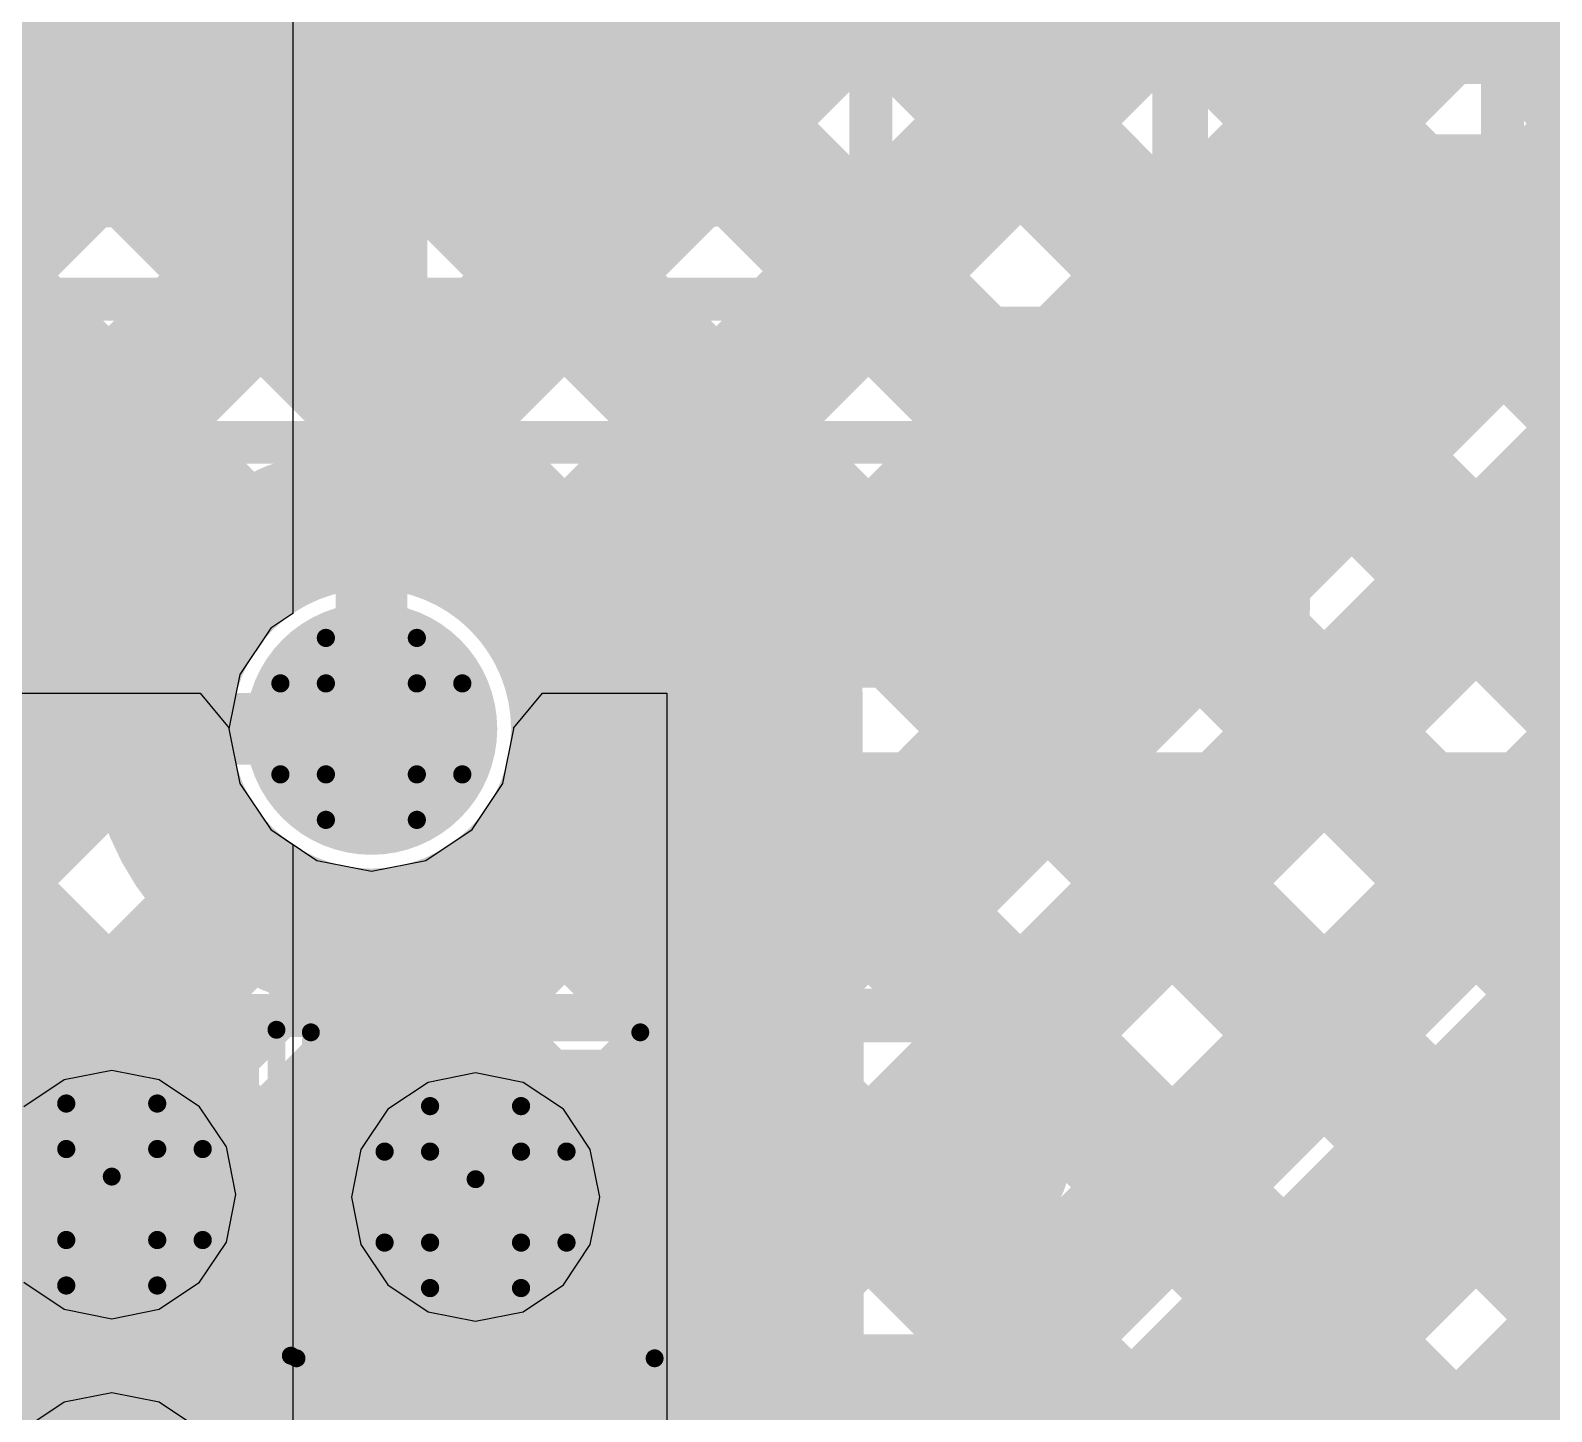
# Model space of a CAD drawing. Header units: millimetres. Extents: x 13 to 259, y -2 to 326.
# Drawn here: x 119.848 to 124.096, y 102.894 to 106.75 of the extents above; entities that cross this region are included whole.
import ezdxf

# ---------------------------------------------------------------- set-up
doc = ezdxf.new("R2010")
doc.units = ezdxf.units.MM
for name, color, linetype in [('BottomLayer', 5, 'Continuous'), ('BottomPaste', 16, 'Continuous'), ('BottomSolder', 6, 'Continuous'), ('ConnectLayer', 7, 'Continuous'), ('DrillDrawing', 1, 'Continuous'), ('Mechanical14', 56, 'Continuous'), ('Mechanical16', 56, 'Continuous'), ('MidLayer1', 16, 'Continuous'), ('MidLayer2', 76, 'Continuous'), ('MidLayer3', 90, 'Continuous'), ('MidLayer4', 156, 'Continuous'), ('MidLayer5', 130, 'Continuous'), ('MidLayer6', 216, 'Continuous'), ('MultiLayer', 9, 'Continuous'), ('TopLayer', 1, 'Continuous'), ('TopSolder', 216, 'Continuous')]:
    doc.layers.add(name, color=color, linetype=linetype)

# ---------------------------------------------------------------- blocks, each defined once
blk = doc.blocks.new('CAPC1005X55N_B_23')
at = {"layer": 'BottomLayer'}
for points in [[(-0.76, -0.31), (-0.14, -0.31), (-0.76, 0.31), (-0.14, 0.31)], [(0.14, -0.31), (0.76, -0.31), (0.14, 0.31), (0.76, 0.31)]]:
    blk.add_solid(points, dxfattribs=at)
at = {"layer": 'BottomPaste'}
for points in [[(-0.76, -0.31), (-0.14, -0.31), (-0.76, 0.31), (-0.14, 0.31)], [(0.14, -0.31), (0.76, -0.31), (0.14, 0.31), (0.76, 0.31)]]:
    blk.add_solid(points, dxfattribs=at)
at = {"layer": 'BottomSolder'}
for points in [[(-0.8616, -0.4116), (-0.0384, -0.4116), (-0.8616, 0.4116), (-0.0384, 0.4116)], [(0.0384, -0.4116), (0.8616, -0.4116), (0.0384, 0.4116), (0.8616, 0.4116)]]:
    blk.add_solid(points, dxfattribs=at)
at = {"layer": 'Mechanical14', "const_width": 0.1}
for points in [[(0.5251, 0.2749), (-0.5249, 0.2749)], [(-0.5249, -0.2751), (-0.5249, 0.2749)], [(0.5251, -0.2751), (0.5251, 0.2749)], [(0.5251, -0.2751), (-0.5249, -0.2751)]]:
    blk.add_lwpolyline(points, dxfattribs=at)
at = {"layer": 'Mechanical14', "const_width": 0.05}
for points in [[(-0.5499, 0.2749, 1), (-0.5, 0.2749, 1)], [(-0.5499, 0.2749, 1), (-0.5, 0.2749, 1)], [(0.5001, 0.2749, 1), (0.55, 0.2749, 1)], [(0.5001, 0.2749, 1), (0.55, 0.2749, 1)], [(-0.5499, -0.2751, 1), (-0.5, -0.2751, 1)], [(-0.5499, -0.2751, 1), (-0.5, -0.2751, 1)], [(0.5001, -0.2751, 1), (0.55, -0.2751, 1)], [(0.5001, -0.2751, 1), (0.55, -0.2751, 1)]]:
    blk.add_lwpolyline(points, format="xyb", close=True, dxfattribs=at)
at = {"layer": 'Mechanical16', "const_width": 0.05}
for points in [[(0, -0.5), (0, 0.5)], [(0.91, 0.46), (-0.91, 0.46)], [(-0.91, -0.46), (-0.91, 0.46)], [(0.91, -0.46), (0.91, 0.46)], [(0.5, 0), (-0.5, 0)], [(0.91, -0.46), (-0.91, -0.46)]]:
    blk.add_lwpolyline(points, dxfattribs=at)
at = {"layer": 'Mechanical16', "const_width": 0.025}
for points in [[(-0.0125, 0.5, 1), (0.0125, 0.5, 1)], [(-0.9225, 0.46, 1), (-0.8975, 0.46, 1)], [(-0.9225, 0.46, 1), (-0.8975, 0.46, 1)], [(0.8975, 0.46, 1), (0.9225, 0.46, 1)], [(0.8975, 0.46, 1), (0.9225, 0.46, 1)], [(-0.5125, 0, 1), (-0.4875, 0, 1)], [(0.4875, 0, 1), (0.5125, 0, 1)], [(-0.9225, -0.46, 1), (-0.8975, -0.46, 1)], [(-0.9225, -0.46, 1), (-0.8975, -0.46, 1)], [(0.8975, -0.46, 1), (0.9225, -0.46, 1)], [(0.8975, -0.46, 1), (0.9225, -0.46, 1)], [(-0.0125, -0.5, 1), (0.0125, -0.5, 1)]]:
    blk.add_lwpolyline(points, format="xyb", close=True, dxfattribs=at)
blk = doc.blocks.new('CAPC1005X55N_B_25')
at = {"layer": 'BottomLayer'}
for points in [[(-0.76, -0.31), (-0.14, -0.31), (-0.76, 0.31), (-0.14, 0.31)], [(0.14, -0.31), (0.76, -0.31), (0.14, 0.31), (0.76, 0.31)]]:
    blk.add_solid(points, dxfattribs=at)
at = {"layer": 'BottomPaste'}
for points in [[(-0.76, -0.31), (-0.14, -0.31), (-0.76, 0.31), (-0.14, 0.31)], [(0.14, -0.31), (0.76, -0.31), (0.14, 0.31), (0.76, 0.31)]]:
    blk.add_solid(points, dxfattribs=at)
at = {"layer": 'BottomSolder'}
for points in [[(-0.8616, -0.4116), (-0.0384, -0.4116), (-0.8616, 0.4116), (-0.0384, 0.4116)], [(0.0384, -0.4116), (0.8616, -0.4116), (0.0384, 0.4116), (0.8616, 0.4116)]]:
    blk.add_solid(points, dxfattribs=at)
at = {"layer": 'Mechanical14', "const_width": 0.1}
for points in [[(0.5251, 0.2749), (-0.5249, 0.2749)], [(-0.5249, -0.2751), (-0.5249, 0.2749)], [(0.5251, -0.2751), (0.5251, 0.2749)], [(0.5251, -0.2751), (-0.5249, -0.2751)]]:
    blk.add_lwpolyline(points, dxfattribs=at)
at = {"layer": 'Mechanical14', "const_width": 0.05}
for points in [[(-0.5499, 0.2749, 1), (-0.5, 0.2749, 1)], [(-0.5499, 0.2749, 1), (-0.5, 0.2749, 1)], [(0.5001, 0.2749, 1), (0.55, 0.2749, 1)], [(0.5001, 0.2749, 1), (0.55, 0.2749, 1)], [(-0.5499, -0.2751, 1), (-0.5, -0.2751, 1)], [(-0.5499, -0.2751, 1), (-0.5, -0.2751, 1)], [(0.5001, -0.2751, 1), (0.55, -0.2751, 1)], [(0.5001, -0.2751, 1), (0.55, -0.2751, 1)]]:
    blk.add_lwpolyline(points, format="xyb", close=True, dxfattribs=at)
at = {"layer": 'Mechanical16', "const_width": 0.05}
for points in [[(0, -0.5), (0, 0.5)], [(0.91, 0.46), (-0.91, 0.46)], [(-0.91, -0.46), (-0.91, 0.46)], [(0.91, -0.46), (0.91, 0.46)], [(0.5, 0), (-0.5, 0)], [(0.91, -0.46), (-0.91, -0.46)]]:
    blk.add_lwpolyline(points, dxfattribs=at)
at = {"layer": 'Mechanical16', "const_width": 0.025}
for points in [[(-0.0125, 0.5, 1), (0.0125, 0.5, 1)], [(-0.9225, 0.46, 1), (-0.8975, 0.46, 1)], [(-0.9225, 0.46, 1), (-0.8975, 0.46, 1)], [(0.8975, 0.46, 1), (0.9225, 0.46, 1)], [(0.8975, 0.46, 1), (0.9225, 0.46, 1)], [(-0.5125, 0, 1), (-0.4875, 0, 1)], [(0.4875, 0, 1), (0.5125, 0, 1)], [(-0.9225, -0.46, 1), (-0.8975, -0.46, 1)], [(-0.9225, -0.46, 1), (-0.8975, -0.46, 1)], [(0.8975, -0.46, 1), (0.9225, -0.46, 1)], [(0.8975, -0.46, 1), (0.9225, -0.46, 1)], [(-0.0125, -0.5, 1), (0.0125, -0.5, 1)]]:
    blk.add_lwpolyline(points, format="xyb", close=True, dxfattribs=at)

msp = doc.modelspace()

# ---------------------------------------------------------------- linework, layer by layer
at = {"layer": 'BottomLayer', "const_width": 0.25}
for points in [[(120.675, 104.8, 1), (120.925, 104.8, 1)], [(119.95, 103.5, 1), (120.2, 103.5, 1)], [(120.966, 103.4928, 1), (121.216, 103.4928, 1)]]:
    msp.add_lwpolyline(points, format="xyb", close=True, dxfattribs=at)
at = {"layer": 'BottomSolder', "const_width": 0.3516}
msp.add_lwpolyline([(120.6242, 104.8, 1), (120.9758, 104.8, 1)], format="xyb", close=True, dxfattribs=at)
at = {"layer": 'ConnectLayer'}
for p, q in [((120.5809, 108.7113), (120.5809, 105.1226)), ((120.5809, 105.1226), (120.5189, 105.0812)), ((120.5189, 105.0812), (120.4327, 104.9522)), ((120.4327, 104.9522), (120.4024, 104.8)), ((118.3766, 104.9), (120.3222, 104.9)), ((120.3222, 104.9), (120.4028, 104.8018)), ((121.1973, 104.8018), (121.2779, 104.9)), ((121.2779, 104.9), (121.625, 104.9)), ((121.625, 104.9), (121.625, 100.375)), ((120.4028, 104.8018), (120.4024, 104.8)), ((120.4024, 104.8), (120.4327, 104.6478)), ((120.4024, 104.8), (120.4327, 104.6478)), ((121.1674, 104.6478), (121.1977, 104.8)), ((121.1977, 104.8), (121.1973, 104.8018)), ((120.4327, 104.6478), (120.5189, 104.5188)), ((120.4327, 104.6478), (120.5189, 104.5188)), ((121.0812, 104.5188), (121.1674, 104.6478)), ((120.5189, 104.5188), (120.5809, 104.4774)), ((120.5189, 104.5188), (120.6479, 104.4326)), ((120.9522, 104.4326), (121.0812, 104.5188)), ((120.5809, 104.4774), (120.5809, 95.3003)), ((120.6479, 104.4326), (120.8, 104.4024)), ((120.8, 104.4024), (120.9522, 104.4326)), ((119.9424, 103.8203), (119.8299, 103.7451)), ((120.075, 103.8467), (119.9424, 103.8203)), ((120.2077, 103.8203), (120.075, 103.8467)), ((120.3202, 103.7451), (120.2077, 103.8203)), ((121.091, 103.8395), (120.9584, 103.8131)), ((121.2237, 103.8131), (121.091, 103.8395)), ((120.9584, 103.8131), (120.8459, 103.7379)), ((121.3362, 103.7379), (121.2237, 103.8131)), ((120.3953, 103.6327), (120.3202, 103.7451)), ((120.8459, 103.7379), (120.7708, 103.6255)), ((121.4113, 103.6255), (121.3362, 103.7379)), ((120.4217, 103.5), (120.3953, 103.6327)), ((120.7708, 103.6255), (120.7444, 103.4928)), ((121.4377, 103.4928), (121.4113, 103.6255)), ((120.3953, 103.3673), (120.4217, 103.5)), ((120.7444, 103.4928), (120.7708, 103.3601)), ((121.4113, 103.3601), (121.4377, 103.4928)), ((120.3202, 103.2549), (120.3953, 103.3673)), ((120.7708, 103.3601), (120.8459, 103.2477)), ((121.3362, 103.2477), (121.4113, 103.3601)), ((119.8299, 103.2549), (119.9424, 103.1797)), ((120.2077, 103.1797), (120.3202, 103.2549)), ((120.8459, 103.2477), (120.9584, 103.1725)), ((121.2237, 103.1725), (121.3362, 103.2477)), ((119.9424, 103.1797), (120.075, 103.1533)), ((120.075, 103.1533), (120.2077, 103.1797)), ((120.9584, 103.1725), (121.091, 103.1461)), ((121.091, 103.1461), (121.2237, 103.1725)), ((120.075, 102.9467), (119.9424, 102.9203)), ((120.2077, 102.9203), (120.075, 102.9467)), ((119.9424, 102.9203), (119.8299, 102.8451)), ((120.3202, 102.8451), (120.2077, 102.9203))]:
    msp.add_line(p, q, dxfattribs=at)
at = {"layer": 'ConnectLayer', "const_width": 0.4}
for points in [[(117.8779, 105.1499), (131.7783, 119.0504)], [(117.8779, 105.1499), (131.6236, 118.8957)], [(120.9938, 103.1747), (133.0535, 115.2344)], [(120.9938, 103.1747), (133.0535, 115.2344)], [(120.1551, 103.1846), (132.037, 115.0665)], [(120.1551, 103.1846), (132.037, 115.0665)], [(113.7423, 113.6628), (136.8298, 90.5753)], [(113.8263, 113.5788), (136.8298, 90.5753)], [(118.6779, 105.95), (125.47, 112.7422)], [(121.2738, 105.1517), (127.719, 111.597)], [(121.2738, 105.1517), (127.719, 111.597)], [(120.6419, 105.3684), (126.8242, 111.5507)], [(120.6419, 105.3684), (126.8242, 111.5507)], [(117.8977, 104.3213), (125.0351, 111.4587)], [(117.8977, 104.3213), (125.0351, 111.4587)], [(118.8231, 105.2467), (125.0351, 111.4587)], [(120.5356, 99.3225), (132.5152, 111.302)], [(120.5356, 99.3225), (132.5152, 111.302)], [(119.0399, 104.6149), (125.352, 110.927)], [(119.0399, 104.6149), (125.352, 110.927)], [(119.6716, 105.2467), (125.352, 110.927)], [(120.6419, 105.3684), (125.47, 110.1966)], [(119.5756, 109.5265), (131.9867, 97.1154)], [(115.3643, 109.4952), (120.2376, 104.622)], [(115.3643, 109.4952), (120.2376, 104.622)], [(119.6109, 109.4913), (131.9867, 97.1154)], [(121.328, 109.4712), (125.0355, 105.7637)], [(121.328, 109.4712), (125.0355, 105.7637)], [(121.328, 109.4712), (125.0355, 105.7637)], [(119.7708, 109.3314), (125.47, 103.6321)], [(121.3687, 105.2467), (125.47, 109.3481)], [(114.7658, 109.2452), (120.8708, 103.1402)], [(114.7658, 109.2452), (120.8708, 103.1402)], [(120.6926, 109.258), (131.7522, 98.1985)], [(120.6926, 109.258), (131.7522, 98.1985)], [(120.6926, 109.258), (125.47, 104.4806)], [(119.1489, 109.1047), (131.6365, 96.6171)], [(119.1489, 109.1047), (131.6365, 96.6171)], [(119.3449, 108.9087), (125.47, 102.7836)], [(118.5467, 108.8584), (125.47, 101.935)], [(121.5842, 102.9166), (127.4624, 108.7948)], [(121.5842, 102.9166), (127.4624, 108.7948)], [(121.9549, 104.9844), (125.47, 108.4995)], [(121.975, 104.156), (125.47, 107.651)], [(119.4472, 107.1093), (130.0871, 96.4695)], [(119.4472, 107.1093), (130.0871, 96.4695)], [(119.4472, 107.1093), (121.3099, 105.2467)], [(118.7299, 106.9781), (120.4404, 105.2677)], [(118.7299, 106.9781), (120.4404, 105.2677)], [(118.7299, 106.9781), (120.4404, 105.2677)], [(121.975, 103.3075), (125.47, 106.8025)], [(115.8528, 106.45), (121.725, 106.45)], [(121.7344, 106.4), (121.7896, 106.4553)], [(115.8028, 106.4), (121.7344, 106.4)], [(122.2341, 104.415), (124.0791, 106.26)], [(122.3883, 104.415), (124.2333, 106.26)], [(122.7685, 105.3066), (123.7219, 106.26)], [(123.7219, 106.26), (124.2333, 106.26)], [(123.7063, 106.2444), (123.962, 105.9887)], [(123.282, 105.8201), (123.5377, 105.5644)], [(119.9581, 100.442), (124.9875, 105.4714)], [(119.9581, 100.442), (124.9875, 105.4714)], [(121.975, 102.4589), (124.9875, 105.4714)], [(122.8578, 105.3958), (123.1134, 105.1402)], [(118.6753, 105.2467), (120.3222, 105.2467)], [(121.2779, 105.2467), (121.625, 105.2467)], [(121.625, 105.2467), (121.7577, 105.2203)], [(121.2338, 105.2), (122.3645, 105.2)], [(121.3566, 105.2), (122.1416, 104.415)], [(121.3706, 104.4), (122.1706, 105.2)], [(121.7577, 105.2203), (121.8702, 105.1451)], [(122.2051, 105.2), (122.6892, 104.7159)], [(121.8702, 105.1451), (121.9453, 105.0327)], [(121.9453, 105.0327), (121.9717, 104.9)], [(120.3131, 99.9484), (125.346, 104.9813)], [(120.3131, 99.9484), (125.346, 104.9813)], [(121.975, 101.6104), (125.3459, 104.9813)], [(119.5725, 104.299), (120.2316, 104.9581)], [(119.5725, 104.299), (120.2316, 104.9581)], [(121.9717, 104.7034), (121.9717, 104.9)], [(121.975, 100.725), (121.975, 104.7)], [(121.975, 104.5815), (125.47, 101.0865)], [(121.2677, 104.4403), (124.7997, 100.9084)], [(121.2677, 104.4403), (124.7997, 100.9084)], [(122.8935, 102.7566), (124.5719, 104.435)], [(121.2338, 104.4), (121.6895, 104.4)], [(121.8001, 104.415), (122.3883, 104.415)], [(119.2597, 103.1376), (120.4483, 104.3263)], [(119.2597, 103.1376), (120.4483, 104.3263)], [(120.622, 104.2375), (124.7041, 100.1554)], [(120.622, 104.2375), (124.7041, 100.1554)], [(121.975, 100.7619), (125.47, 104.2569)], [(121.975, 100.7619), (125.47, 104.2569)], [(124.1953, 104.0583), (124.2959, 103.9577)], [(122.9281, 102.59), (124.3566, 104.0185)], [(119.6315, 103.9249), (119.8387, 103.7177)], [(119.572, 103.45), (119.8392, 103.7172)], [(121.975, 103.733), (124.7997, 100.9084)], [(119.5086, 103.6538), (119.9801, 103.1823)], [(119.5086, 103.6538), (119.9801, 103.1823)], [(119.5086, 103.6538), (119.7125, 103.45)], [(123.771, 103.6341), (123.8716, 103.5335)], [(120.122, 103.6), (121.6895, 103.6)], [(120.411, 103.6), (120.561, 103.45)], [(120.4206, 103.45), (120.5706, 103.6)], [(121.2595, 103.6), (121.4095, 103.45)], [(121.2691, 103.45), (121.4191, 103.6)], [(121.8001, 103.585), (122.5482, 103.585)], [(122.1176, 103.45), (122.2526, 103.585)], [(122.123, 103.585), (122.258, 103.45)], [(122.4131, 103.45), (122.5482, 103.585)], [(119.1822, 103.45), (122.4131, 103.45)], [(123.3935, 101.8816), (124.8219, 103.31)], [(123.3468, 103.2098), (123.4474, 103.1092)], [(121.975, 102.8845), (124.7041, 100.1554)], [(122.9225, 102.7856), (123.0231, 102.685)]]:
    msp.add_lwpolyline(points, dxfattribs=at)
at = {"layer": 'ConnectLayer'}
for points, const_width in [([(121.625, 106.45, 1), (121.825, 106.45, 1)], 0.2), ([(121.6896, 106.4553, 1), (121.8896, 106.4553, 1)], 0.2), ([(121.6344, 106.4, 1), (121.8344, 106.4, 1)], 0.2), ([(121.6344, 106.4, 1), (121.8344, 106.4, 1)], 0.2), ([(123.6219, 106.26, 1), (123.8219, 106.26, 1)], 0.2), ([(123.6219, 106.26, 1), (123.8219, 106.26, 1)], 0.2), ([(123.9791, 106.26, 1), (124.1791, 106.26, 1)], 0.2), ([(124.1333, 106.26, 1), (124.3333, 106.26, 1)], 0.2), ([(124.1333, 106.26, 1), (124.3333, 106.26, 1)], 0.2), ([(123.6063, 106.2444, 1), (123.8063, 106.2444, 1)], 0.2), ([(123.862, 105.9887, 1), (124.062, 105.9887, 1)], 0.2), ([(123.182, 105.8201, 1), (123.382, 105.8201, 1)], 0.2), ([(123.4377, 105.5644, 1), (123.6377, 105.5644, 1)], 0.2), ([(121.39, 104.8, 1), (120.21, 104.8, 1)], 0.4), ([(121.39, 104.8, 1), (120.21, 104.8, 1)], 0.4), ([(120.5419, 105.3684, 1), (120.7419, 105.3684, 1)], 0.2), ([(120.5419, 105.3684, 1), (120.7419, 105.3684, 1)], 0.2), ([(120.5419, 105.3684, 1), (120.7419, 105.3684, 1)], 0.2), ([(122.7578, 105.3958, 1), (122.9578, 105.3958, 1)], 0.2), ([(122.6685, 105.3066, 1), (122.8685, 105.3066, 1)], 0.2), ([(122.6685, 105.3066, 1), (122.8685, 105.3066, 1)], 0.2), ([(119.5716, 105.2467, 1), (119.7716, 105.2467, 1)], 0.2), ([(120.2222, 105.2467, 1), (120.4222, 105.2467, 1)], 0.2), ([(120.3404, 105.2677, 1), (120.5404, 105.2677, 1)], 0.2), ([(120.3404, 105.2677, 1), (120.5404, 105.2677, 1)], 0.2), ([(120.3404, 105.2677, 1), (120.5404, 105.2677, 1)], 0.2), ([(121.1779, 105.2467, 1), (121.3779, 105.2467, 1)], 0.2), ([(121.2099, 105.2467, 1), (121.4099, 105.2467, 1)], 0.2), ([(121.2687, 105.2467, 1), (121.4687, 105.2467, 1)], 0.2), ([(121.525, 105.2467, 1), (121.725, 105.2467, 1)], 0.2), ([(121.525, 105.2467, 1), (121.725, 105.2467, 1)], 0.2), ([(120.2984, 105.2322, 1), (120.4984, 105.2322, 1)], 0.2), ([(121.1017, 105.2322, 1), (121.3017, 105.2322, 1)], 0.2), ([(121.1338, 105.2, 1), (121.3338, 105.2, 1)], 0.2), ([(121.1338, 105.2, 1), (121.3338, 105.2, 1)], 0.2), ([(121.2566, 105.2, 1), (121.4566, 105.2, 1)], 0.2), ([(121.6577, 105.2203, 1), (121.8577, 105.2203, 1)], 0.2), ([(121.6577, 105.2203, 1), (121.8577, 105.2203, 1)], 0.2), ([(122.0706, 105.2, 1), (122.2706, 105.2, 1)], 0.2), ([(122.1051, 105.2, 1), (122.3051, 105.2, 1)], 0.2), ([(122.2645, 105.2, 1), (122.4645, 105.2, 1)], 0.2), ([(122.2645, 105.2, 1), (122.4645, 105.2, 1)], 0.2), ([(121.1738, 105.1517, 1), (121.3738, 105.1517, 1)], 0.2), ([(121.1738, 105.1517, 1), (121.3738, 105.1517, 1)], 0.2), ([(121.7702, 105.1451, 1), (121.9702, 105.1451, 1)], 0.2), ([(121.7702, 105.1451, 1), (121.9702, 105.1451, 1)], 0.2), ([(123.0134, 105.1402, 1), (123.2134, 105.1402, 1)], 0.2), ([(121.8453, 105.0327, 1), (122.0453, 105.0327, 1)], 0.2), ([(121.8453, 105.0327, 1), (122.0453, 105.0327, 1)], 0.2), ([(121.8549, 104.9844, 1), (122.0549, 104.9844, 1)], 0.2), ([(120.1316, 104.9581, 1), (120.3316, 104.9581, 1)], 0.2), ([(120.1316, 104.9581, 1), (120.3316, 104.9581, 1)], 0.2), ([(121.8717, 104.9, 1), (122.0717, 104.9, 1)], 0.2), ([(121.8717, 104.9, 1), (122.0717, 104.9, 1)], 0.2), ([(120.11, 104.8, 1), (120.31, 104.8, 1)], 0.2), ([(120.11, 104.8, 1), (120.31, 104.8, 1)], 0.2), ([(121.29, 104.8, 1), (121.49, 104.8, 1)], 0.2), ([(121.29, 104.8, 1), (121.49, 104.8, 1)], 0.2), ([(121.29, 104.8, 1), (121.49, 104.8, 1)], 0.2), ([(121.29, 104.8, 1), (121.49, 104.8, 1)], 0.2), ([(121.8717, 104.7034, 1), (122.0717, 104.7034, 1)], 0.2), ([(121.875, 104.7, 1), (122.075, 104.7, 1)], 0.2), ([(122.5892, 104.7159, 1), (122.7892, 104.7159, 1)], 0.2), ([(120.1376, 104.622, 1), (120.3376, 104.622, 1)], 0.2), ([(120.1376, 104.622, 1), (120.3376, 104.622, 1)], 0.2), ([(121.875, 104.5815, 1), (122.075, 104.5815, 1)], 0.2), ([(121.1677, 104.4403, 1), (121.3677, 104.4403, 1)], 0.2), ([(121.1677, 104.4403, 1), (121.3677, 104.4403, 1)], 0.2), ([(121.1338, 104.4, 1), (121.3338, 104.4, 1)], 0.2), ([(121.1338, 104.4, 1), (121.3338, 104.4, 1)], 0.2), ([(121.2706, 104.4, 1), (121.4706, 104.4, 1)], 0.2), ([(121.5895, 104.4, 1), (121.7895, 104.4, 1)], 0.2), ([(121.5895, 104.4, 1), (121.7895, 104.4, 1)], 0.2), ([(121.7001, 104.415, 1), (121.9001, 104.415, 1)], 0.2), ([(121.7001, 104.415, 1), (121.9001, 104.415, 1)], 0.2), ([(122.0416, 104.415, 1), (122.2416, 104.415, 1)], 0.2), ([(122.1341, 104.415, 1), (122.3341, 104.415, 1)], 0.2), ([(122.2883, 104.415, 1), (122.4883, 104.415, 1)], 0.2), ([(122.2883, 104.415, 1), (122.4883, 104.415, 1)], 0.2), ([(120.3483, 104.3263, 1), (120.5483, 104.3263, 1)], 0.2), ([(120.3483, 104.3263, 1), (120.5483, 104.3263, 1)], 0.2), ([(120.522, 104.2375, 1), (120.722, 104.2375, 1)], 0.2), ([(120.522, 104.2375, 1), (120.722, 104.2375, 1)], 0.2), ([(121.875, 104.156, 1), (122.075, 104.156, 1)], 0.2), ([(124.0953, 104.0583, 1), (124.2953, 104.0583, 1)], 0.2), ([(119.7387, 103.7177, 1), (119.9387, 103.7177, 1)], 0.2), ([(119.7387, 103.7177, 1), (119.9387, 103.7177, 1)], 0.2), ([(119.7392, 103.7172, 1), (119.9392, 103.7172, 1)], 0.2), ([(119.7392, 103.7172, 1), (119.9392, 103.7172, 1)], 0.2), ([(121.875, 103.733, 1), (122.075, 103.733, 1)], 0.2), ([(123.671, 103.6341, 1), (123.871, 103.6341, 1)], 0.2), ([(120.022, 103.6, 1), (120.222, 103.6, 1)], 0.2), ([(120.022, 103.6, 1), (120.222, 103.6, 1)], 0.2), ([(120.022, 103.6, 1), (120.222, 103.6, 1)], 0.2), ([(120.311, 103.6, 1), (120.511, 103.6, 1)], 0.2), ([(120.4706, 103.6, 1), (120.6706, 103.6, 1)], 0.2), ([(121.1595, 103.6, 1), (121.3595, 103.6, 1)], 0.2), ([(121.3191, 103.6, 1), (121.5191, 103.6, 1)], 0.2), ([(121.5895, 103.6, 1), (121.7895, 103.6, 1)], 0.2), ([(121.5895, 103.6, 1), (121.7895, 103.6, 1)], 0.2), ([(121.7001, 103.585, 1), (121.9001, 103.585, 1)], 0.2), ([(121.7001, 103.585, 1), (121.9001, 103.585, 1)], 0.2), ([(122.023, 103.585, 1), (122.223, 103.585, 1)], 0.2), ([(122.1526, 103.585, 1), (122.3526, 103.585, 1)], 0.2), ([(122.4482, 103.585, 1), (122.6482, 103.585, 1)], 0.2), ([(122.4482, 103.585, 1), (122.6482, 103.585, 1)], 0.2), ([(123.7716, 103.5335, 1), (123.9716, 103.5335, 1)], 0.2), ([(119.6125, 103.45, 1), (119.8125, 103.45, 1)], 0.2), ([(120.3206, 103.45, 1), (120.5206, 103.45, 1)], 0.2), ([(120.461, 103.45, 1), (120.661, 103.45, 1)], 0.2), ([(121.1691, 103.45, 1), (121.3691, 103.45, 1)], 0.2), ([(121.3095, 103.45, 1), (121.5095, 103.45, 1)], 0.2), ([(122.0176, 103.45, 1), (122.2176, 103.45, 1)], 0.2), ([(122.158, 103.45, 1), (122.358, 103.45, 1)], 0.2), ([(122.3131, 103.45, 1), (122.5131, 103.45, 1)], 0.2), ([(122.3131, 103.45, 1), (122.5131, 103.45, 1)], 0.2), ([(121.875, 103.3075, 1), (122.075, 103.3075, 1)], 0.2), ([(123.2468, 103.2098, 1), (123.4468, 103.2098, 1)], 0.2), ([(119.8801, 103.1823, 1), (120.0801, 103.1823, 1)], 0.2), ([(119.8801, 103.1823, 1), (120.0801, 103.1823, 1)], 0.2), ([(120.0551, 103.1846, 1), (120.2551, 103.1846, 1)], 0.2), ([(120.0551, 103.1846, 1), (120.2551, 103.1846, 1)], 0.2), ([(120.8938, 103.1747, 1), (121.0938, 103.1747, 1)], 0.2), ([(120.8938, 103.1747, 1), (121.0938, 103.1747, 1)], 0.2), ([(120.7708, 103.1402, 1), (120.9708, 103.1402, 1)], 0.2), ([(120.7708, 103.1402, 1), (120.9708, 103.1402, 1)], 0.2), ([(123.3474, 103.1092, 1), (123.5474, 103.1092, 1)], 0.2), ([(121.4842, 102.9166, 1), (121.6842, 102.9166, 1)], 0.2), ([(121.4842, 102.9166, 1), (121.6842, 102.9166, 1)], 0.2), ([(120.4852, 102.8964, 1), (120.6852, 102.8964, 1)], 0.2), ([(120.4852, 102.8964, 1), (120.6852, 102.8964, 1)], 0.2), ([(120.4852, 102.8964, 1), (120.6852, 102.8964, 1)], 0.2), ([(120.4852, 102.8964, 1), (120.6852, 102.8964, 1)], 0.2), ([(121.875, 102.8845, 1), (122.075, 102.8845, 1)], 0.2), ([(122.8225, 102.7856, 1), (123.0225, 102.7856, 1)], 0.2), ([(122.7935, 102.7566, 1), (122.9935, 102.7566, 1)], 0.2), ([(122.7935, 102.7566, 1), (122.9935, 102.7566, 1)], 0.2)]:
    msp.add_lwpolyline(points, format="xyb", close=True, dxfattribs=dict(at, const_width=const_width))
at = {"layer": 'ConnectLayer', "const_width": 0.4}
for points in [[(120.3984, 105.2322, -0.392932), (121.2017, 105.2322)], [(122.7685, 105.3066, -0.27006), (122.3645, 105.2)], [(121.2338, 105.2, -0.188432), (121.39, 104.8)], [(121.39, 104.8, -0.188432), (121.2338, 104.4)], [(121.6895, 104.4, -0.06752), (121.8001, 104.415)], [(120.122, 103.6, -0.199374), (119.8387, 103.7177)], [(120.122, 103.6, -0.198912), (119.8392, 103.7172)], [(121.8001, 103.585, -0.06752), (121.6895, 103.6)], [(119.562, 102.8913, -0.578832), (120.5852, 102.8964)], [(119.562, 102.8913, -0.578832), (120.5852, 102.8964)], [(120.5852, 102.8964, -0.760607), (121.681, 102.5928)], [(120.5852, 102.8964, -0.760607), (121.681, 102.5928)], [(122.8935, 102.7566, -0.270072), (122.4895, 102.65)]]:
    msp.add_lwpolyline(points, format="xyb", dxfattribs=at)
at = {"layer": 'DrillDrawing', "const_width": 0.0508}
for points in [[(120.673, 104.927), (120.673, 105.054)], [(120.673, 105.054), (120.927, 105.054)], [(120.927, 104.927), (120.927, 105.054)], [(120.546, 104.673), (120.546, 104.927)], [(120.546, 104.927), (120.673, 104.927)], [(120.927, 104.927), (121.054, 104.927)], [(121.054, 104.673), (121.054, 104.927)], [(120.546, 104.673), (120.673, 104.673)], [(120.673, 104.546), (120.673, 104.673)], [(120.927, 104.673), (121.054, 104.673)], [(120.927, 104.546), (120.927, 104.673)], [(120.673, 104.546), (120.927, 104.546)], [(119.948, 103.627), (119.948, 103.754)], [(119.948, 103.754), (120.202, 103.754)], [(120.202, 103.627), (120.202, 103.754)], [(120.964, 103.6198), (120.964, 103.7468)], [(120.964, 103.7468), (121.218, 103.7468)], [(121.218, 103.6198), (121.218, 103.7468)], [(119.821, 103.627), (119.948, 103.627)], [(120.202, 103.627), (120.329, 103.627)], [(120.329, 103.373), (120.329, 103.627)], [(120.837, 103.3658), (120.837, 103.6198)], [(120.837, 103.6198), (120.964, 103.6198)], [(121.218, 103.6198), (121.345, 103.6198)], [(121.345, 103.3658), (121.345, 103.6198)], [(119.821, 103.373), (119.948, 103.373)], [(119.948, 103.246), (119.948, 103.373)], [(120.202, 103.373), (120.329, 103.373)], [(120.202, 103.246), (120.202, 103.373)], [(120.837, 103.3658), (120.964, 103.3658)], [(120.964, 103.2388), (120.964, 103.3658)], [(121.218, 103.3658), (121.345, 103.3658)], [(121.218, 103.2388), (121.218, 103.3658)], [(119.948, 103.246), (120.202, 103.246)], [(120.964, 103.2388), (121.218, 103.2388)]]:
    msp.add_lwpolyline(points, dxfattribs=at)
at = {"layer": 'DrillDrawing', "const_width": 0.0254}
for points in [[(120.6603, 105.054, 1), (120.6857, 105.054, 1)], [(120.6603, 105.054, 1), (120.6857, 105.054, 1)], [(120.9143, 105.054, 1), (120.9397, 105.054, 1)], [(120.9143, 105.054, 1), (120.9397, 105.054, 1)], [(120.5333, 104.927, 1), (120.5587, 104.927, 1)], [(120.5333, 104.927, 1), (120.5587, 104.927, 1)], [(120.6603, 104.927, 1), (120.6857, 104.927, 1)], [(120.6603, 104.927, 1), (120.6857, 104.927, 1)], [(120.9143, 104.927, 1), (120.9397, 104.927, 1)], [(120.9143, 104.927, 1), (120.9397, 104.927, 1)], [(121.0413, 104.927, 1), (121.0667, 104.927, 1)], [(121.0413, 104.927, 1), (121.0667, 104.927, 1)], [(120.5333, 104.673, 1), (120.5587, 104.673, 1)], [(120.5333, 104.673, 1), (120.5587, 104.673, 1)], [(120.6603, 104.673, 1), (120.6857, 104.673, 1)], [(120.6603, 104.673, 1), (120.6857, 104.673, 1)], [(120.9143, 104.673, 1), (120.9397, 104.673, 1)], [(120.9143, 104.673, 1), (120.9397, 104.673, 1)], [(121.0413, 104.673, 1), (121.0667, 104.673, 1)], [(121.0413, 104.673, 1), (121.0667, 104.673, 1)], [(120.6603, 104.546, 1), (120.6857, 104.546, 1)], [(120.6603, 104.546, 1), (120.6857, 104.546, 1)], [(120.9143, 104.546, 1), (120.9397, 104.546, 1)], [(120.9143, 104.546, 1), (120.9397, 104.546, 1)], [(119.9353, 103.754, 1), (119.9607, 103.754, 1)], [(119.9353, 103.754, 1), (119.9607, 103.754, 1)], [(120.1893, 103.754, 1), (120.2147, 103.754, 1)], [(120.1893, 103.754, 1), (120.2147, 103.754, 1)], [(120.9513, 103.7468, 1), (120.9767, 103.7468, 1)], [(120.9513, 103.7468, 1), (120.9767, 103.7468, 1)], [(121.2053, 103.7468, 1), (121.2307, 103.7468, 1)], [(121.2053, 103.7468, 1), (121.2307, 103.7468, 1)], [(119.9353, 103.627, 1), (119.9607, 103.627, 1)], [(119.9353, 103.627, 1), (119.9607, 103.627, 1)], [(120.1893, 103.627, 1), (120.2147, 103.627, 1)], [(120.1893, 103.627, 1), (120.2147, 103.627, 1)], [(120.3163, 103.627, 1), (120.3417, 103.627, 1)], [(120.3163, 103.627, 1), (120.3417, 103.627, 1)], [(120.8243, 103.6198, 1), (120.8497, 103.6198, 1)], [(120.8243, 103.6198, 1), (120.8497, 103.6198, 1)], [(120.9513, 103.6198, 1), (120.9767, 103.6198, 1)], [(120.9513, 103.6198, 1), (120.9767, 103.6198, 1)], [(121.2053, 103.6198, 1), (121.2307, 103.6198, 1)], [(121.2053, 103.6198, 1), (121.2307, 103.6198, 1)], [(121.3323, 103.6198, 1), (121.3577, 103.6198, 1)], [(121.3323, 103.6198, 1), (121.3577, 103.6198, 1)], [(119.9353, 103.373, 1), (119.9607, 103.373, 1)], [(119.9353, 103.373, 1), (119.9607, 103.373, 1)], [(120.1893, 103.373, 1), (120.2147, 103.373, 1)], [(120.1893, 103.373, 1), (120.2147, 103.373, 1)], [(120.3163, 103.373, 1), (120.3417, 103.373, 1)], [(120.3163, 103.373, 1), (120.3417, 103.373, 1)], [(120.8243, 103.3658, 1), (120.8497, 103.3658, 1)], [(120.8243, 103.3658, 1), (120.8497, 103.3658, 1)], [(120.9513, 103.3658, 1), (120.9767, 103.3658, 1)], [(120.9513, 103.3658, 1), (120.9767, 103.3658, 1)], [(121.2053, 103.3658, 1), (121.2307, 103.3658, 1)], [(121.2053, 103.3658, 1), (121.2307, 103.3658, 1)], [(121.3323, 103.3658, 1), (121.3577, 103.3658, 1)], [(121.3323, 103.3658, 1), (121.3577, 103.3658, 1)], [(119.9353, 103.246, 1), (119.9607, 103.246, 1)], [(119.9353, 103.246, 1), (119.9607, 103.246, 1)], [(120.1893, 103.246, 1), (120.2147, 103.246, 1)], [(120.1893, 103.246, 1), (120.2147, 103.246, 1)], [(120.9513, 103.2388, 1), (120.9767, 103.2388, 1)], [(120.9513, 103.2388, 1), (120.9767, 103.2388, 1)], [(121.2053, 103.2388, 1), (121.2307, 103.2388, 1)], [(121.2053, 103.2388, 1), (121.2307, 103.2388, 1)]]:
    msp.add_lwpolyline(points, format="xyb", close=True, dxfattribs=at)
at = {"layer": 'MidLayer1'}
for points, const_width in [([(120.675, 104.8, 1), (120.925, 104.8, 1)], 0.25), ([(119.975, 103.5, 1), (120.175, 103.5, 1)], 0.2), ([(120.991, 103.4928, 1), (121.191, 103.4928, 1)], 0.2)]:
    msp.add_lwpolyline(points, format="xyb", close=True, dxfattribs=dict(at, const_width=const_width))
at = {"layer": 'MidLayer2'}
for points, const_width in [([(120.8559, 105.9058), (120.8559, 109.825)], 0.2), ([(123.041, 105.295), (123.041, 108.437)], 0.12), ([(123.361, 105.135), (123.361, 108.277)], 0.12), ([(120.8, 105.85), (120.8559, 105.9058)], 0.2), ([(120.8, 104.8), (120.8, 105.85)], 0.2), ([(121.25, 104.6852), (121.8599, 105.295)], 0.12), ([(121.8599, 105.295), (123.041, 105.295)], 0.12), ([(121.57, 104.5526), (121.9924, 104.975)], 0.12), ([(121.9924, 104.975), (123.201, 104.975)], 0.12), ([(121.25, 104.6136), (121.25, 104.6852)], 0.12), ([(120.9864, 104.35), (121.25, 104.6136)], 0.12), ([(121.57, 104.4811), (121.57, 104.5526)], 0.12), ([(121.119, 104.03), (121.57, 104.4811)], 0.12), ([(120.4497, 103.9), (120.8998, 104.35)], 0.12), ([(120.8998, 104.35), (120.9864, 104.35)], 0.12), ([(120.691, 103.6585), (121.0626, 104.03)], 0.12), ([(121.0626, 104.03), (121.119, 104.03)], 0.12), ([(119.75, 103.9), (120.4497, 103.9)], 0.12), ([(120.691, 103.5503), (120.691, 103.6585)], 0.12), ([(120.1407, 103), (120.691, 103.5503)], 0.12), ([(118.9106, 103), (120.1407, 103)], 0.12)]:
    msp.add_lwpolyline(points, dxfattribs=dict(at, const_width=const_width))
for points, const_width in [([(120.8059, 105.9058, 1), (120.9059, 105.9058, 1)], 0.1), ([(120.8059, 105.9058, 1), (120.9059, 105.9058, 1)], 0.1), ([(120.75, 105.85, 1), (120.85, 105.85, 1)], 0.1), ([(120.75, 105.85, 1), (120.85, 105.85, 1)], 0.1), ([(121.8299, 105.295, 1), (121.8899, 105.295, 1)], 0.06), ([(121.8299, 105.295, 1), (121.8899, 105.295, 1)], 0.06), ([(123.011, 105.295, 1), (123.071, 105.295, 1)], 0.06), ([(123.011, 105.295, 1), (123.071, 105.295, 1)], 0.06), ([(123.331, 105.135, 1), (123.391, 105.135, 1)], 0.06), ([(123.331, 105.135, 1), (123.391, 105.135, 1)], 0.06), ([(120.675, 104.8, 1), (120.925, 104.8, 1)], 0.25), ([(121.9624, 104.975, 1), (122.0224, 104.975, 1)], 0.06), ([(121.9624, 104.975, 1), (122.0224, 104.975, 1)], 0.06), ([(123.171, 104.975, 1), (123.231, 104.975, 1)], 0.06), ([(123.171, 104.975, 1), (123.231, 104.975, 1)], 0.06), ([(120.75, 104.8, 1), (120.85, 104.8, 1)], 0.1), ([(121.22, 104.6852, 1), (121.28, 104.6852, 1)], 0.06), ([(121.22, 104.6852, 1), (121.28, 104.6852, 1)], 0.06), ([(121.22, 104.6136, 1), (121.28, 104.6136, 1)], 0.06), ([(121.22, 104.6136, 1), (121.28, 104.6136, 1)], 0.06), ([(121.54, 104.5526, 1), (121.6, 104.5526, 1)], 0.06), ([(121.54, 104.5526, 1), (121.6, 104.5526, 1)], 0.06), ([(121.54, 104.4811, 1), (121.6, 104.4811, 1)], 0.06), ([(121.54, 104.4811, 1), (121.6, 104.4811, 1)], 0.06), ([(120.8698, 104.35, 1), (120.9298, 104.35, 1)], 0.06), ([(120.8698, 104.35, 1), (120.9298, 104.35, 1)], 0.06), ([(120.9564, 104.35, 1), (121.0164, 104.35, 1)], 0.06), ([(120.9564, 104.35, 1), (121.0164, 104.35, 1)], 0.06), ([(121.0326, 104.03, 1), (121.0926, 104.03, 1)], 0.06), ([(121.0326, 104.03, 1), (121.0926, 104.03, 1)], 0.06), ([(121.089, 104.03, 1), (121.149, 104.03, 1)], 0.06), ([(121.089, 104.03, 1), (121.149, 104.03, 1)], 0.06), ([(120.4198, 103.9, 1), (120.4797, 103.9, 1)], 0.06), ([(120.4198, 103.9, 1), (120.4797, 103.9, 1)], 0.06), ([(119.975, 103.5, 1), (120.175, 103.5, 1)], 0.2), ([(120.6611, 103.6585, 1), (120.721, 103.6585, 1)], 0.06), ([(120.6611, 103.6585, 1), (120.721, 103.6585, 1)], 0.06), ([(120.991, 103.4928, 1), (121.191, 103.4928, 1)], 0.2), ([(120.6611, 103.5503, 1), (120.721, 103.5503, 1)], 0.06), ([(120.6611, 103.5503, 1), (120.721, 103.5503, 1)], 0.06), ([(120.1107, 103, 1), (120.1707, 103, 1)], 0.06), ([(120.1107, 103, 1), (120.1707, 103, 1)], 0.06)]:
    msp.add_lwpolyline(points, format="xyb", close=True, dxfattribs=dict(at, const_width=const_width))
at = {"layer": 'MidLayer2', "const_width": 0.12}
msp.add_lwpolyline([(123.361, 105.135, -0.414214), (123.201, 104.975)], format="xyb", dxfattribs=at)
at = {"layer": 'MidLayer3'}
for points, const_width in [([(121.9, 106), (127.675, 111.775)], 0.12), ([(122.5602, 104), (127.2362, 108.6761)], 0.15), ([(122.475, 105.6), (123.55, 106.675)], 0.15), ([(123.55, 106.675), (124.825, 106.675)], 0.15), ([(115.6372, 106), (121.9, 106)], 0.12), ([(119.7015, 105.1), (120.2015, 105.6)], 0.12), ([(120.2015, 105.6), (122.475, 105.6)], 0.12), ([(122.6, 103.05), (124.4, 104.85)], 0.15), ([(117.4028, 104.8), (120.8, 104.8)], 0.2), ([(119.622, 104.5), (120.122, 104)], 0.12), ([(121.8001, 104), (122.5602, 104)], 0.15), ([(120.122, 104), (121.8001, 104)], 0.12), ([(123.1, 102.175), (124.65, 103.725)], 0.15), ([(118.9606, 103.05), (122.6, 103.05)], 0.12)]:
    msp.add_lwpolyline(points, dxfattribs=dict(at, const_width=const_width))
for points, const_width in [([(123.5125, 106.675, 1), (123.5875, 106.675, 1)], 0.075), ([(123.5125, 106.675, 1), (123.5875, 106.675, 1)], 0.075), ([(121.87, 106, 1), (121.93, 106, 1)], 0.06), ([(121.87, 106, 1), (121.93, 106, 1)], 0.06), ([(120.1715, 105.6, 1), (120.2315, 105.6, 1)], 0.06), ([(120.1715, 105.6, 1), (120.2315, 105.6, 1)], 0.06), ([(122.4375, 105.6, 1), (122.5125, 105.6, 1)], 0.075), ([(122.445, 105.6, 1), (122.505, 105.6, 1)], 0.06), ([(120.675, 104.8, 1), (120.925, 104.8, 1)], 0.25), ([(120.75, 104.8, 1), (120.85, 104.8, 1)], 0.1), ([(121.7626, 104, 1), (121.8376, 104, 1)], 0.075), ([(122.5227, 104, 1), (122.5977, 104, 1)], 0.075), ([(122.5227, 104, 1), (122.5977, 104, 1)], 0.075), ([(120.092, 104, 1), (120.152, 104, 1)], 0.06), ([(120.092, 104, 1), (120.152, 104, 1)], 0.06), ([(121.7701, 104, 1), (121.8301, 104, 1)], 0.06), ([(119.975, 103.5, 1), (120.175, 103.5, 1)], 0.2), ([(120.991, 103.4928, 1), (121.191, 103.4928, 1)], 0.2), ([(122.5625, 103.05, 1), (122.6375, 103.05, 1)], 0.075), ([(122.57, 103.05, 1), (122.63, 103.05, 1)], 0.06)]:
    msp.add_lwpolyline(points, format="xyb", close=True, dxfattribs=dict(at, const_width=const_width))
at = {"layer": 'MidLayer4', "const_width": 0.12}
for points in [[(120.4305, 106), (120.4305, 109.302)], [(121.3125, 106), (121.3125, 109.302)], [(122.1945, 106), (122.1945, 109.302)], [(123.0765, 106), (123.0765, 109.302)], [(123.9585, 106), (123.9585, 109.302)], [(120.4305, 105.9188), (120.4305, 106)], [(121.3125, 105.9188), (121.3125, 106)], [(122.1945, 105.9188), (122.1945, 106)], [(123.0765, 105.9188), (123.0765, 106)], [(123.9585, 105.9188), (123.9585, 106)], [(120.4305, 105.9188), (121.3125, 105.9188)], [(122.1945, 105.9188), (123.0765, 105.9188)], [(123.9585, 105.9188), (124.8405, 105.9188)], [(120.3586, 104.995), (120.6137, 105.25)], [(120.6137, 105.25), (120.9864, 105.25)], [(120.9864, 105.25), (121.2414, 104.995)], [(117.975, 104.995), (120.3586, 104.995)], [(121.2414, 104.995), (137.5947, 104.995)], [(117.975, 104.675), (120.3501, 104.675)], [(120.3501, 104.6136), (120.3501, 104.675)], [(121.25, 104.675), (137.4621, 104.675)], [(121.25, 104.6136), (121.25, 104.675)], [(120.3501, 104.6136), (120.6137, 104.35)], [(120.9864, 104.35), (121.25, 104.6136)], [(120.6137, 104.35), (120.9864, 104.35)], [(119.675, 103.6657), (119.9094, 103.9)], [(119.9094, 103.9), (120.2407, 103.9)], [(120.2407, 103.9), (120.4541, 103.6866)], [(120.7192, 103.6866), (120.9254, 103.8928)], [(120.9254, 103.8928), (121.2567, 103.8928)], [(121.2567, 103.8928), (121.491, 103.6585)], [(120.4541, 103.6866), (120.7192, 103.6866)], [(121.491, 103.3271), (121.491, 103.6585)], [(121.4827, 103.3188), (121.491, 103.3271)], [(121.4827, 103.2194), (121.4827, 103.3188)], [(121.4827, 103.2194), (121.727, 102.975)], [(119.7472, 103.0928), (121.1567, 103.0928)], [(121.1567, 103.0928), (121.5945, 102.655)], [(121.727, 102.975), (123.6576, 102.975)], [(123.6576, 102.975), (124.1569, 102.4757)]]:
    msp.add_lwpolyline(points, dxfattribs=at)
at = {"layer": 'MidLayer4'}
for points, const_width in [([(120.4005, 106, 1), (120.4605, 106, 1)], 0.06), ([(120.4005, 106, 1), (120.4605, 106, 1)], 0.06), ([(121.2825, 106, 1), (121.3425, 106, 1)], 0.06), ([(121.2825, 106, 1), (121.3425, 106, 1)], 0.06), ([(122.1645, 106, 1), (122.2245, 106, 1)], 0.06), ([(122.1645, 106, 1), (122.2245, 106, 1)], 0.06), ([(123.0465, 106, 1), (123.1065, 106, 1)], 0.06), ([(123.0465, 106, 1), (123.1065, 106, 1)], 0.06), ([(123.9285, 106, 1), (123.9885, 106, 1)], 0.06), ([(123.9285, 106, 1), (123.9885, 106, 1)], 0.06), ([(120.4005, 105.9188, 1), (120.4605, 105.9188, 1)], 0.06), ([(120.4005, 105.9188, 1), (120.4605, 105.9188, 1)], 0.06), ([(121.2825, 105.9188, 1), (121.3425, 105.9188, 1)], 0.06), ([(121.2825, 105.9188, 1), (121.3425, 105.9188, 1)], 0.06), ([(122.1645, 105.9188, 1), (122.2245, 105.9188, 1)], 0.06), ([(122.1645, 105.9188, 1), (122.2245, 105.9188, 1)], 0.06), ([(123.0465, 105.9188, 1), (123.1065, 105.9188, 1)], 0.06), ([(123.0465, 105.9188, 1), (123.1065, 105.9188, 1)], 0.06), ([(123.9285, 105.9188, 1), (123.9885, 105.9188, 1)], 0.06), ([(123.9285, 105.9188, 1), (123.9885, 105.9188, 1)], 0.06), ([(120.5837, 105.25, 1), (120.6436, 105.25, 1)], 0.06), ([(120.5837, 105.25, 1), (120.6436, 105.25, 1)], 0.06), ([(120.9564, 105.25, 1), (121.0164, 105.25, 1)], 0.06), ([(120.9564, 105.25, 1), (121.0164, 105.25, 1)], 0.06), ([(120.3286, 104.995, 1), (120.3886, 104.995, 1)], 0.06), ([(120.3286, 104.995, 1), (120.3886, 104.995, 1)], 0.06), ([(121.2114, 104.995, 1), (121.2714, 104.995, 1)], 0.06), ([(121.2114, 104.995, 1), (121.2714, 104.995, 1)], 0.06), ([(120.675, 104.8, 1), (120.925, 104.8, 1)], 0.25), ([(120.3201, 104.675, 1), (120.38, 104.675, 1)], 0.06), ([(120.3201, 104.675, 1), (120.38, 104.675, 1)], 0.06), ([(121.22, 104.675, 1), (121.28, 104.675, 1)], 0.06), ([(121.22, 104.675, 1), (121.28, 104.675, 1)], 0.06), ([(120.3201, 104.6136, 1), (120.38, 104.6136, 1)], 0.06), ([(120.3201, 104.6136, 1), (120.38, 104.6136, 1)], 0.06), ([(121.22, 104.6136, 1), (121.28, 104.6136, 1)], 0.06), ([(121.22, 104.6136, 1), (121.28, 104.6136, 1)], 0.06), ([(120.5837, 104.35, 1), (120.6436, 104.35, 1)], 0.06), ([(120.5837, 104.35, 1), (120.6436, 104.35, 1)], 0.06), ([(120.9564, 104.35, 1), (121.0164, 104.35, 1)], 0.06), ([(120.9564, 104.35, 1), (121.0164, 104.35, 1)], 0.06), ([(119.8794, 103.9, 1), (119.9394, 103.9, 1)], 0.06), ([(119.8794, 103.9, 1), (119.9394, 103.9, 1)], 0.06), ([(120.2107, 103.9, 1), (120.2707, 103.9, 1)], 0.06), ([(120.2107, 103.9, 1), (120.2707, 103.9, 1)], 0.06), ([(120.8954, 103.8928, 1), (120.9554, 103.8928, 1)], 0.06), ([(120.8954, 103.8928, 1), (120.9554, 103.8928, 1)], 0.06), ([(121.2267, 103.8928, 1), (121.2867, 103.8928, 1)], 0.06), ([(121.2267, 103.8928, 1), (121.2867, 103.8928, 1)], 0.06), ([(120.4241, 103.6866, 1), (120.4841, 103.6866, 1)], 0.06), ([(120.4241, 103.6866, 1), (120.4841, 103.6866, 1)], 0.06), ([(120.6892, 103.6866, 1), (120.7492, 103.6866, 1)], 0.06), ([(120.6892, 103.6866, 1), (120.7492, 103.6866, 1)], 0.06), ([(119.975, 103.5, 1), (120.175, 103.5, 1)], 0.2), ([(120.991, 103.4928, 1), (121.191, 103.4928, 1)], 0.2), ([(121.461, 103.6585, 1), (121.521, 103.6585, 1)], 0.06), ([(121.461, 103.6585, 1), (121.521, 103.6585, 1)], 0.06), ([(121.4527, 103.3188, 1), (121.5127, 103.3188, 1)], 0.06), ([(121.4527, 103.3188, 1), (121.5127, 103.3188, 1)], 0.06), ([(121.461, 103.3271, 1), (121.521, 103.3271, 1)], 0.06), ([(121.461, 103.3271, 1), (121.521, 103.3271, 1)], 0.06), ([(121.4527, 103.2194, 1), (121.5127, 103.2194, 1)], 0.06), ([(121.4527, 103.2194, 1), (121.5127, 103.2194, 1)], 0.06), ([(121.1267, 103.0928, 1), (121.1867, 103.0928, 1)], 0.06), ([(121.1267, 103.0928, 1), (121.1867, 103.0928, 1)], 0.06), ([(121.697, 102.975, 1), (121.757, 102.975, 1)], 0.06), ([(121.697, 102.975, 1), (121.757, 102.975, 1)], 0.06), ([(123.6276, 102.975, 1), (123.6876, 102.975, 1)], 0.06), ([(123.6276, 102.975, 1), (123.6876, 102.975, 1)], 0.06)]:
    msp.add_lwpolyline(points, format="xyb", close=True, dxfattribs=dict(at, const_width=const_width))
at = {"layer": 'MidLayer5'}
for points, const_width in [([(120.675, 104.8, 1), (120.925, 104.8, 1)], 0.25), ([(119.975, 103.5, 1), (120.175, 103.5, 1)], 0.2), ([(120.991, 103.4928, 1), (121.191, 103.4928, 1)], 0.2)]:
    msp.add_lwpolyline(points, format="xyb", close=True, dxfattribs=dict(at, const_width=const_width))
at = {"layer": 'MidLayer6'}
for points, const_width in [([(120.675, 104.8, 1), (120.925, 104.8, 1)], 0.25), ([(119.975, 103.5, 1), (120.175, 103.5, 1)], 0.2), ([(120.991, 103.4928, 1), (121.191, 103.4928, 1)], 0.2)]:
    msp.add_lwpolyline(points, format="xyb", close=True, dxfattribs=dict(at, const_width=const_width))
at = {"layer": 'MultiLayer', "const_width": 0.25}
for points in [[(120.675, 104.8, 1), (120.925, 104.8, 1)], [(119.95, 103.5, 1), (120.2, 103.5, 1)], [(120.966, 103.4928, 1), (121.216, 103.4928, 1)]]:
    msp.add_lwpolyline(points, format="xyb", close=True, dxfattribs=at)
at = {"layer": 'TopLayer', "const_width": 0.25}
for points in [[(120.675, 104.8, 1), (120.925, 104.8, 1)], [(119.95, 103.5, 1), (120.2, 103.5, 1)], [(120.966, 103.4928, 1), (121.216, 103.4928, 1)]]:
    msp.add_lwpolyline(points, format="xyb", close=True, dxfattribs=at)
at = {"layer": 'TopSolder', "const_width": 0.3516}
msp.add_lwpolyline([(120.6242, 104.8, 1), (120.9758, 104.8, 1)], format="xyb", close=True, dxfattribs=at)

# ---------------------------------------------------------------- block references
at = {"rotation": 270}
for name, p in [('CAPC1005X55N_B_23', (120.075, 103.05)), ('CAPC1005X55N_B_25', (121.091, 103.0428))]:
    msp.add_blockref(name, p, dxfattribs=at)

doc.saveas('drawing.dxf')
